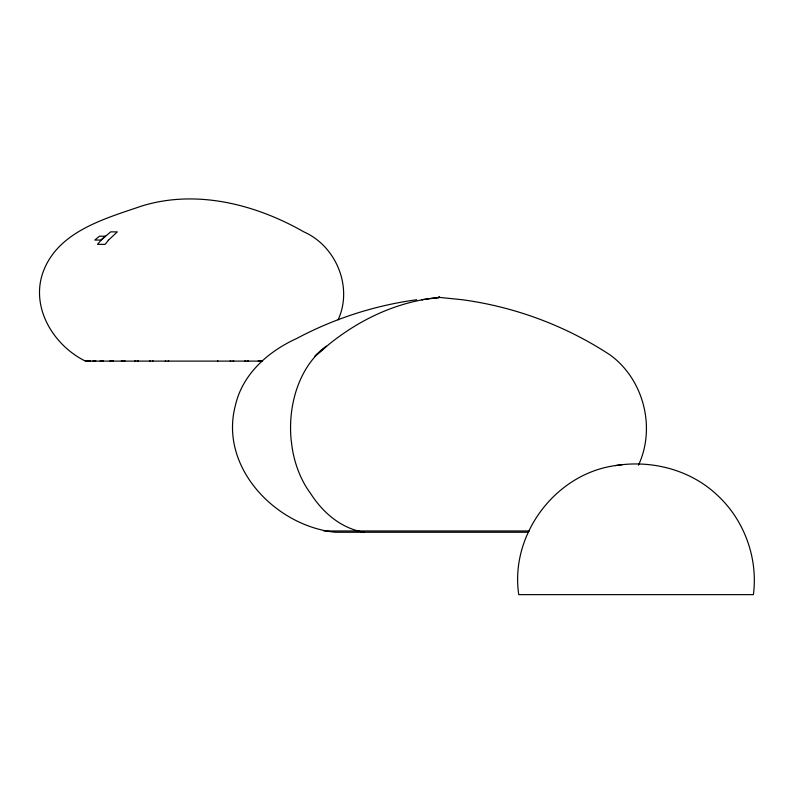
<?xml version="1.0" encoding="UTF-8"?>
<svg xmlns="http://www.w3.org/2000/svg" width="794" height="794" viewBox="0 0 794 794"><rect width="100%" height="100%" fill="white"/><g stroke="black" fill="none" stroke-linecap="round" stroke-linejoin="round"><path stroke-width="1.19" d="M338.115 319.823C353.132 287.309 336.269 246.209 303.874 231.868C255.41 204.237 196.386 189.141 141.679 206.033C105.175 218.588 58.865 231.074 43.551 270.853C29.775 306.395 52.96 344.973 85.037 360.923M638.485 465.135C655.963 427.708 643.716 379.621 610.417 355.166C566.072 325.917 515.088 306.881 462.455 299.755L439.548 297.403L421.882 299.755L429.931 298.514M314.861 356.159L315.734 355.394M615.479 465.572C555.393 473.681 509.738 534.729 518.75 594.646L753.387 594.646C758.191 558.232 744.345 520.06 717.319 495.198C690.532 469.74 651.596 459.726 615.479 465.572L622.288 464.698M416.652 299.755C374.818 305.432 334.036 318.593 296.777 338.452C268.382 351.325 242.517 373.914 235.391 405.446C218.876 467.398 275.994 526.323 335.376 532.258L528.169 532.258M430.646 298.395L439.548 297.403L438.695 297.452M435.936 297.76L439.548 297.403L438.576 297.462M438.04 297.522L439.548 297.403L438.437 297.482M438.268 297.492L439.548 297.403M165.251 361.101L165.767 360.923M168.11 361.101L168.765 360.923M149.451 361.101L150.274 360.923M152.349 361.101L153.123 360.923M109.681 361.101L111.289 360.923M111.726 361.101L113.294 360.923M121.313 361.101L122.693 360.923M123.705 361.101L125.035 360.923M134.682 361.101L135.794 360.923M137.362 361.101L138.424 360.923M92.709 361.101L95.826 360.923M100.064 361.101L103.468 360.923M261.98 361.101L85.415 361.101L90.536 360.923M323.873 530.968L529.419 530.968M259.549 361.101L258.209 360.923M261.931 361.101L260.551 360.923M230.895 361.101L230.131 360.923M233.803 361.101L232.97 360.923M245.892 361.101L244.83 360.923M248.572 361.101L247.45 360.923M217.993 361.101L217.477 360.923M364.208 532.258A118.197 84.799 -90 0 1 310.603 493.491A91.231 65.455 -90 0 1 292.281 448.64L291.15 440.065A91.231 65.455 -90 0 1 316.171 355.394L329.321 344.03A355.355 254.953 -90 0 1 422.448 299.755M108.401 240.215L105.165 244.353L97.513 244.353L101.185 240.056L110.674 231.868L117.323 231.868L108.401 240.215M320.915 350.422L315.962 355.166L326.423 346.164L320.915 350.422M105.195 236.205L100.868 240.056L94.814 240.056L99.429 236.205L105.195 236.205"/></g></svg>
